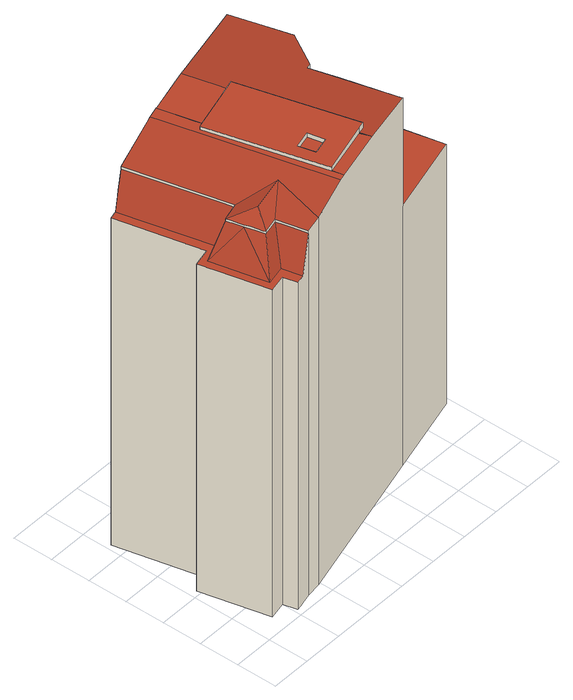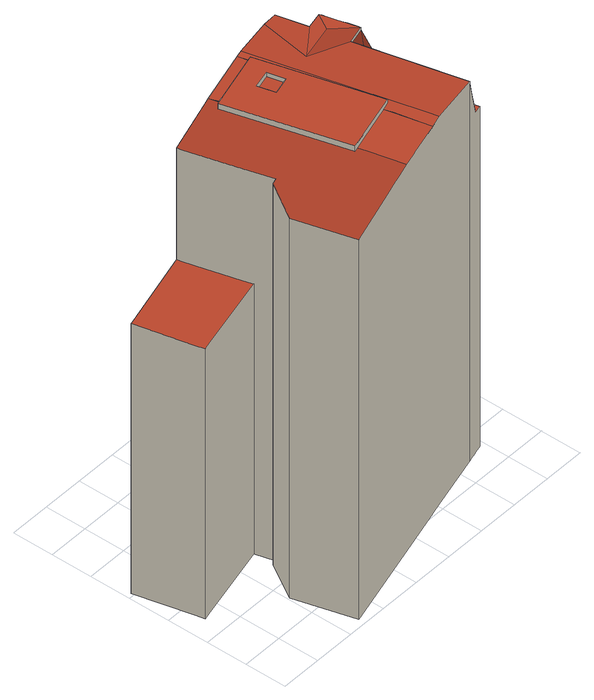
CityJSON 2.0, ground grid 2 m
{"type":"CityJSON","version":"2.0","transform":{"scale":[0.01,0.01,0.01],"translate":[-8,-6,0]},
"CityObjects":{
"building1":{"type":"Building","attributes":{"Grundfläche 2D":108.24,"Grundhöhe NN":17.61,"_sourceDataset":"Hamburg LoD3.0-HH Area 1 (2023), tile 6433","_sourceUrl":"https://suche.transparenz.hamburg.de/dataset/3d-gebaeudemodell-lod3-0-hh-hamburg5","name":"Hamburg townhouse","measuredHeight":20.7,"function":"residential","_assetSource":"Hamburg LoD3.0-HH Area 1 (2023), tile 6433","_license":"Datenlizenz Deutschland – Namensnennung – Version 2.0","_attribution":"Freie und Hansestadt Hamburg, Landesbetrieb Geoinformation und Vermessung"},"geometry":[{"type":"Solid","lod":"3","boundaries":[[[[0,1,2,3,4,5,6,7,8,9,10,11,12,13],[14,15,16,17]],[[18,19,20,21,22,23,24,25,26]],[[27,28,29,30,31]],[[29,32,33,30]],[[32,34,35,36,37,38,33]],[[37,39,40,41,42,43,44]],[[45,33,38,37,44,43,46]],[[42,47,48]],[[43,42,48]],[[47,49,50,51,52,48]],[[50,53,54]],[[50,54,51]],[[55,56,57,58,59,60,61,62,63,31,30,33,45,46,43,48,52]],[[64,65,66,67,68]],[[65,69,70,71,72,73,74,66]],[[75,76,77,78]],[[79,80,81,82,83,84,85,86,87,88,89]],[[90,91,92,93]],[[94,79,71,70,69,78,95,96,97,81]],[[79,94,81,80]],[[78,77,98]],[[95,78,98]],[[99,100,101,102,103,104,105,106,107,86,85,84,108,109,110,75,111,112,113]],[[75,110,114]],[[75,114,76]],[[66,74,115,116]],[[115,117,118,119,120,121,122,123,116]],[[123,67,66,116]],[[9,8,7,108,84,83,82,81,97,96,13,12,11,10]],[[13,96,95,0]],[[98,77,76,3,2,1,0,95]],[[3,76,114,4]],[[114,110,109,6,5,4]],[[6,109,108,7]],[[92,91,15,14]],[[93,92,14,17]],[[90,93,17,16]],[[91,90,16,15]],[[124,125,25,24,23,126]],[[127,128,18,26,25,125]],[[129,20,19,18,128,130]],[[131,132,133,134,135,136,57,56,55,52,51,54,53,137]],[[138,58,57,136]],[[139,59,58,138]],[[140,60,59,139]],[[141,61,60,140]],[[142,62,61,141]],[[143,27,31,63,62,142,144,145]],[[65,64,27,143,146]],[[147,112,111,75,78,69,65,146,126,23]],[[23,22,21,20,129,148,100,99,113,112,147]],[[149,101,100,148]],[[150,102,101,149]],[[151,103,102,150]],[[152,153,154,155,156,137,53,73,72,71,79,89,88,87,86,107,106,105,104,103,151]],[[49,47,74,73,53,50]],[[115,74,47,42]],[[40,39,37,36,35,34,32,123,122,121,120,119,118,117,115,42,41]],[[67,123,32,29]],[[28,27,64,68,67,29]],[[139,138,136,135,134,133,132,131,137,156,155,154,153,152,151,150,149,148,129,130,128,127,125,124,126,146,143,145,144,142,141,140]]]],"semantics":{"surfaces":[{"type":"RoofSurface"},{"type":"WallSurface"},{"type":"GroundSurface"}],"values":[[0,0,0,0,0,0,0,0,0,0,0,0,0,0,0,0,0,0,0,0,0,0,0,0,0,0,0,0,1,1,1,1,1,1,1,1,1,1,1,1,1,1,1,1,1,1,1,1,1,1,1,1,1,1,1,1,1,1,1,1,2]]}}]}
},
"vertices":[
[617,188,2070],[619,189,2070],[620,189,2070],[870,257,2070],[871,258,2070],[876,259,2070],[908,268,2070],[752,842,2070],[732,837,2070],[687,825,2070],[672,821,2070],[498,773,2070],[494,772,2070],[460,763,2070],[626,380,2070],[711,402,2070],[732,318,2070],[647,296,2070],[1500,703,1428],[1460,693,1428],[1085,602,1428],[1098,556,1428],[1166,300,1428],[1172,276,1428],[1555,378,1428],[1574,383,1428],[1512,656,1428],[311,55,1994],[290,147,1994],[277,204,1994],[240,142,1799],[263,44,1799],[196,186,1994],[145,121,1799],[192,198,1994],[186,221,1995],[178,254,1994],[170,281,1994],[156,188,1881],[163,307,1994],[157,332,1995],[153,345,1994],[149,363,1994],[81,400,1799],[127,338,1901],[131,182,1799],[97,330,1799],[238,387,1994],[175,420,1799],[224,443,1994],[116,894,1994],[85,888,1872],[67,883,1799],[116,896,1994],[91,890,1897],[60,881,1799],[48,878,1799],[26,872,1799],[125,443,1799],[38,423,1799],[116,82,1799],[202,102,1799],[218,33,1799],[257,42,1799],[311,55,2006],[388,67,2017],[445,331,2036],[277,204,2006],[290,147,2006],[598,123,2051],[400,921,2051],[388,970,2051],[359,962,2046],[116,896,2006],[238,387,2006],[890,201,2044],[870,257,2044],[620,189,2050],[632,132,2050],[448,987,2050],[490,813,2050],[498,773,2050],[672,821,2045],[687,825,2045],[732,837,2044],[722,880,2044],[680,1050,2044],[619,1033,2045],[599,1028,2046],[453,988,2049],[732,318,2047],[711,402,2047],[626,380,2049],[647,296,2049],[486,812,2050],[617,188,2050],[460,763,2051],[494,772,2050],[619,189,2050],[1098,556,2020],[1060,694,2020],[1086,701,2018],[1191,876,2006],[1111,1167,2006],[852,1096,2029],[778,1076,2035],[765,1073,2036],[740,1066,2038],[752,842,2042],[908,268,2041],[876,259,2044],[924,210,2041],[1172,276,2019],[1166,300,2019],[871,258,2044],[149,363,2006],[268,289,2036],[153,345,2006],[163,307,2006],[170,281,2006],[178,254,2006],[186,221,2006],[192,198,2006],[196,186,2006],[1555,378,0],[1574,383,0],[1172,276,0],[1512,656,0],[1500,703,0],[1085,602,0],[1460,693,0],[91,890,0],[85,888,0],[67,883,0],[60,881,0],[48,878,0],[26,872,0],[116,896,0],[125,443,0],[38,423,0],[116,82,0],[202,102,0],[218,33,0],[311,55,0],[257,42,0],[263,44,0],[388,67,0],[1172,276,1529],[1060,694,0],[1086,701,0],[1191,876,0],[1111,1167,0],[619,1033,0],[599,1028,0],[453,988,0],[448,987,0],[388,970,0]
]}
